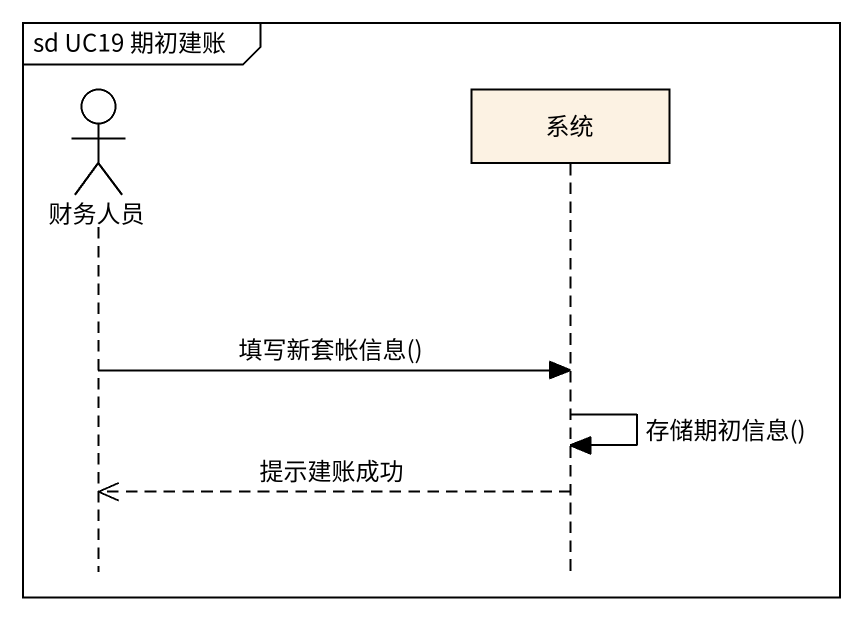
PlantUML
@startuml
mainframe sd UC19 期初建账
hide footbox
actor 财务人员
participant 系统

财务人员 -> 系统 : 填写新套帐信息()
系统 -> 系统 : 存储期初信息()
系统 -->> 财务人员 : 提示建账成功
@enduml
